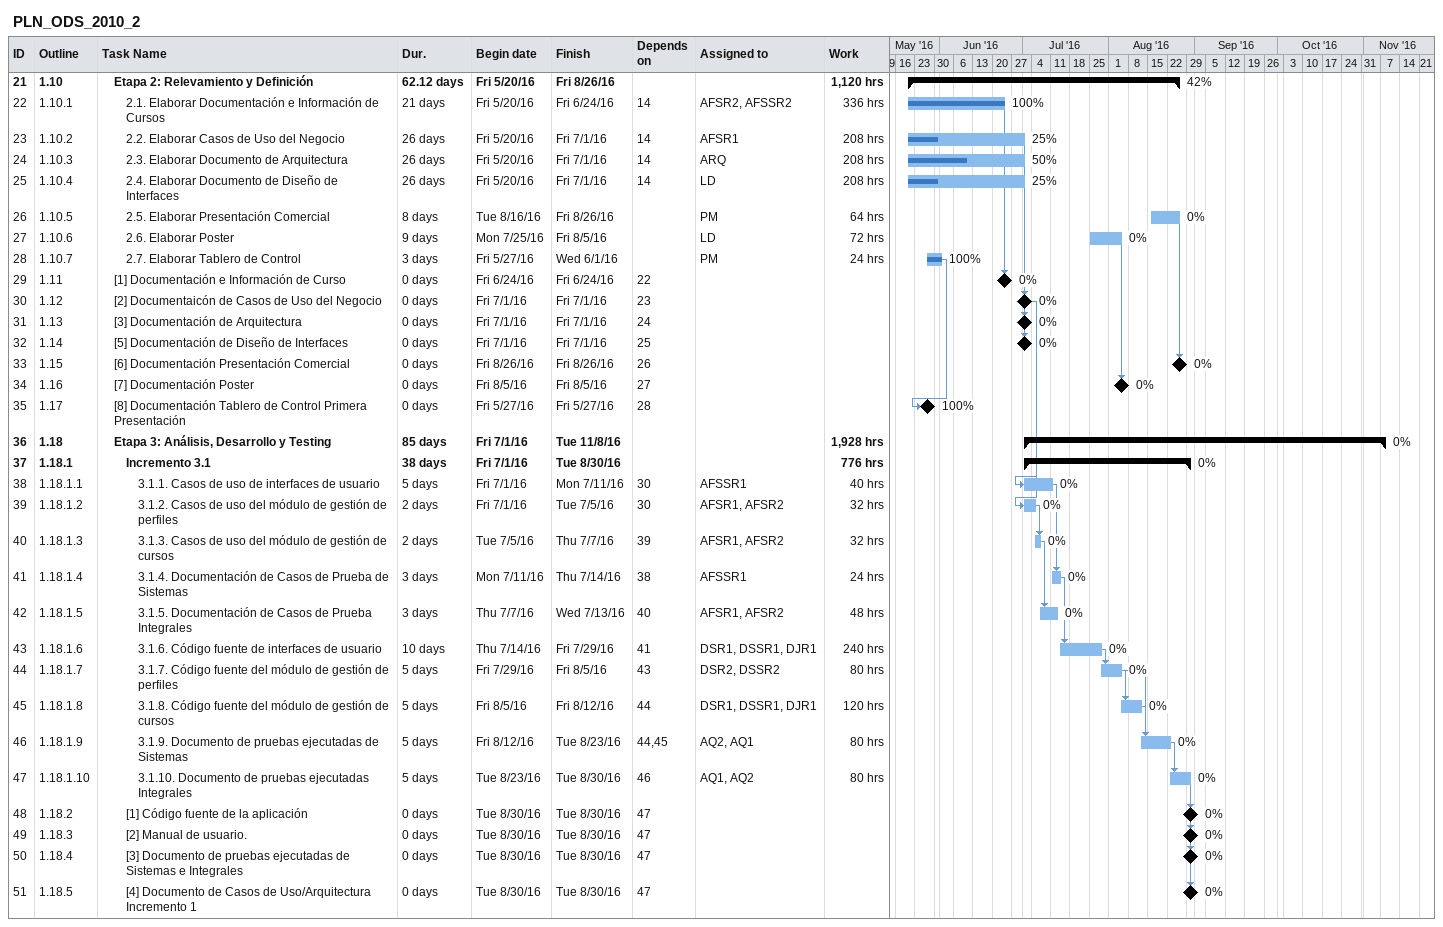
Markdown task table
PLN_ODS_2010_2

| ID | WBS | Task | Duration | Start | Finish | Predecessors | Resources | % complete | Work (h) |
|---|---|---|---|---|---|---|---|---|---|
| 21 | 1.10 | **Etapa 2: Relevamiento y Definición** | 62.12d | 2016-05-20 | 2016-08-26 |  |  | 42 | 1120 |
| 22 | 1.10.1 | 2.1. Elaborar Documentación e Información de Cursos | 21d | 2016-05-20 | 2016-06-24 | 14 | AFSR2, AFSSR2 | 100 | 336 |
| 23 | 1.10.2 | 2.2. Elaborar Casos de Uso del Negocio | 26d | 2016-05-20 | 2016-07-01 | 14 | AFSR1 | 25 | 208 |
| 24 | 1.10.3 | 2.3. Elaborar Documento de Arquitectura | 26d | 2016-05-20 | 2016-07-01 | 14 | ARQ | 50 | 208 |
| 25 | 1.10.4 | 2.4. Elaborar Documento de Diseño de Interfaces | 26d | 2016-05-20 | 2016-07-01 | 14 | LD | 25 | 208 |
| 26 | 1.10.5 | 2.5. Elaborar Presentación Comercial | 8d | 2016-08-16 | 2016-08-26 |  | PM | 0 | 64 |
| 27 | 1.10.6 | 2.6. Elaborar Poster | 9d | 2016-07-25 | 2016-08-05 |  | LD | 0 | 72 |
| 28 | 1.10.7 | 2.7. Elaborar Tablero de Control | 3d | 2016-05-27 | 2016-06-01 |  | PM | 100 | 24 |
| 29 | 1.11 | [1] Documentación e Información de Curso | 0d | 2016-06-24 | 2016-06-24 | 22 |  | 0 |  |
| 30 | 1.12 | [2] Documentaicón de Casos de Uso del Negocio | 0d | 2016-07-01 | 2016-07-01 | 23 |  | 0 |  |
| 31 | 1.13 | [3] Documentación de Arquitectura | 0d | 2016-07-01 | 2016-07-01 | 24 |  | 0 |  |
| 32 | 1.14 | [5] Documentación de Diseño de Interfaces | 0d | 2016-07-01 | 2016-07-01 | 25 |  | 0 |  |
| 33 | 1.15 | [6] Documentación Presentación Comercial | 0d | 2016-08-26 | 2016-08-26 | 26 |  | 0 |  |
| 34 | 1.16 | [7] Documentación Poster | 0d | 2016-08-05 | 2016-08-05 | 27 |  | 0 |  |
| 35 | 1.17 | [8] Documentación Tablero de Control Primera Presentación | 0d | 2016-05-27 | 2016-05-27 | 28 |  | 100 |  |
| 36 | 1.18 | **Etapa 3: Análisis, Desarrollo y Testing** | 85d | 2016-07-01 | 2016-11-08 |  |  | 0 | 1928 |
| 37 | 1.18.1 | **Incremento 3.1** | 38d | 2016-07-01 | 2016-08-30 |  |  | 0 | 776 |
| 38 | 1.18.1.1 | 3.1.1. Casos de uso de interfaces de usuario | 5d | 2016-07-01 | 2016-07-11 | 30 | AFSSR1 | 0 | 40 |
| 39 | 1.18.1.2 | 3.1.2. Casos de uso del módulo de gestión de perfiles | 2d | 2016-07-01 | 2016-07-05 | 30 | AFSR1, AFSR2 | 0 | 32 |
| 40 | 1.18.1.3 | 3.1.3. Casos de uso del módulo de gestión de cursos | 2d | 2016-07-05 | 2016-07-07 | 39 | AFSR1, AFSR2 | 0 | 32 |
| 41 | 1.18.1.4 | 3.1.4. Documentación de Casos de Prueba de Sistemas | 3d | 2016-07-11 | 2016-07-14 | 38 | AFSSR1 | 0 | 24 |
| 42 | 1.18.1.5 | 3.1.5. Documentación de Casos de Prueba Integrales | 3d | 2016-07-07 | 2016-07-13 | 40 | AFSR1, AFSR2 | 0 | 48 |
| 43 | 1.18.1.6 | 3.1.6. Código fuente de interfaces de usuario | 10d | 2016-07-14 | 2016-07-29 | 41 | DSR1, DSSR1, DJR1 | 0 | 240 |
| 44 | 1.18.1.7 | 3.1.7. Código fuente del módulo de gestión de perfiles | 5d | 2016-07-29 | 2016-08-05 | 43 | DSR2, DSSR2 | 0 | 80 |
| 45 | 1.18.1.8 | 3.1.8. Código fuente del módulo de gestión de cursos | 5d | 2016-08-05 | 2016-08-12 | 44 | DSR1, DSSR1, DJR1 | 0 | 120 |
| 46 | 1.18.1.9 | 3.1.9. Documento de pruebas ejecutadas de Sistemas | 5d | 2016-08-12 | 2016-08-23 | 44, 45 | AQ2, AQ1 | 0 | 80 |
| 47 | 1.18.1.10 | 3.1.10. Documento de pruebas ejecutadas Integrales | 5d | 2016-08-23 | 2016-08-30 | 46 | AQ1, AQ2 | 0 | 80 |
| 48 | 1.18.2 | [1] Código fuente de la aplicación | 0d | 2016-08-30 | 2016-08-30 | 47 |  | 0 |  |
| 49 | 1.18.3 | [2] Manual de usuario. | 0d | 2016-08-30 | 2016-08-30 | 47 |  | 0 |  |
| 50 | 1.18.4 | [3] Documento de pruebas ejecutadas de Sistemas e Integrales | 0d | 2016-08-30 | 2016-08-30 | 47 |  | 0 |  |
| 51 | 1.18.5 | [4] Documento de Casos de Uso/Arquitectura Incremento 1 | 0d | 2016-08-30 | 2016-08-30 | 47 |  | 0 |  |
